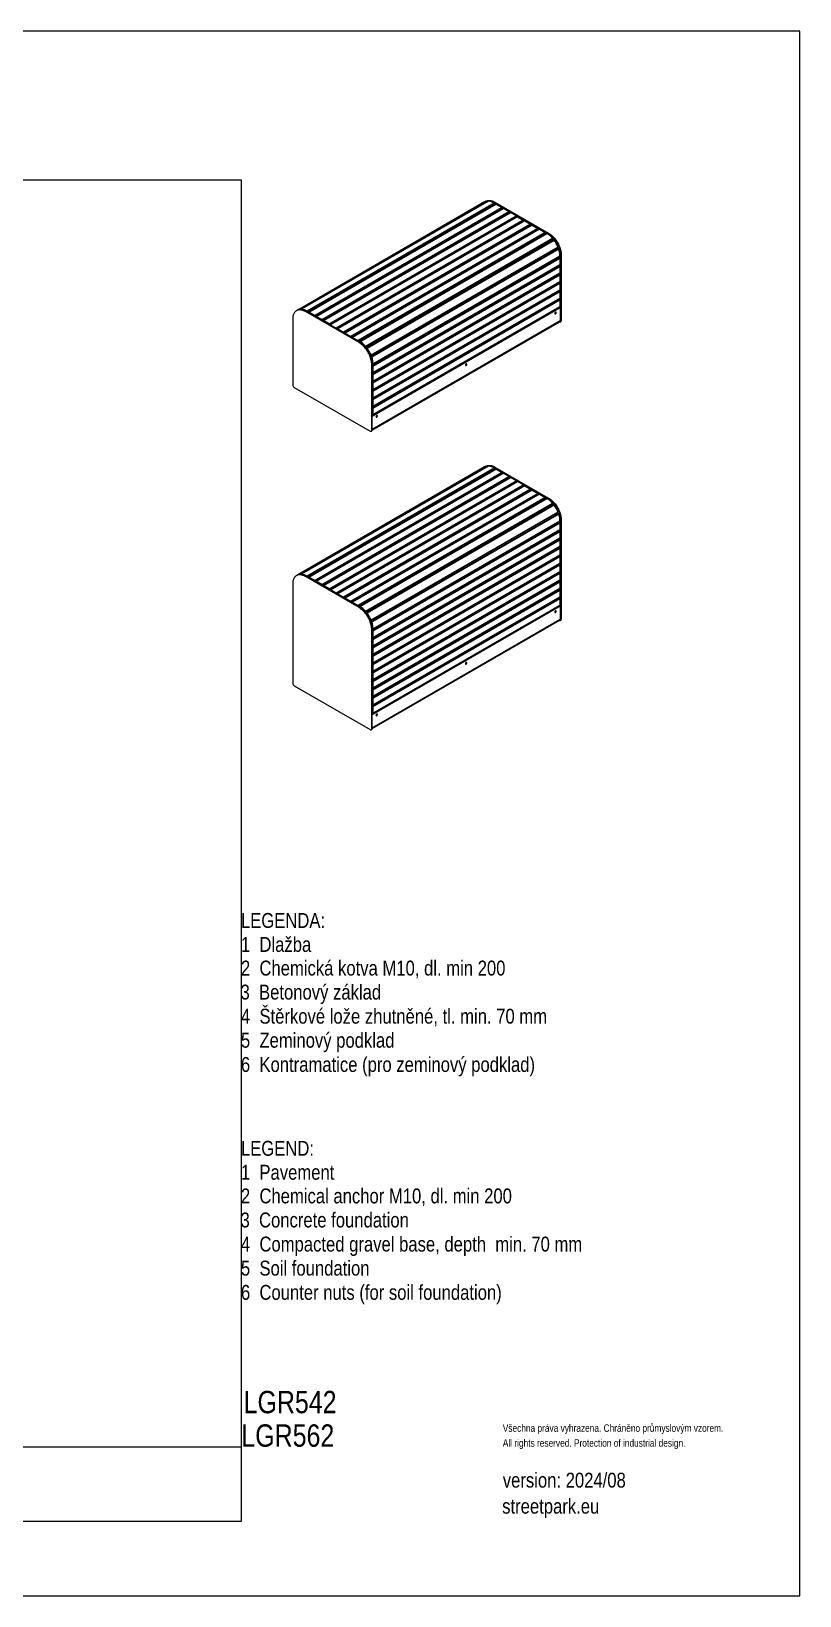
# Model space of a CAD drawing. Header units: millimetres. Extents: x 11004 to 16944, y 3085 to 7285.
# Drawn here: x 14880 to 16944, y 3085 to 7285 of the extents above; entities that cross this region are included whole.
import ezdxf

# ---------------------------------------------------------------- set-up
doc = ezdxf.new("R2010")
doc.units = ezdxf.units.MM
doc.header["$LTSCALE"] = 0.3
doc.layers.add('Nekreslit', color=6, linetype='Continuous', plot=False)
doc.styles.add('SEACAD_Arial', font='arial.ttf', dxfattribs={"width": 0.8})

msp = doc.modelspace()

# ---------------------------------------------------------------- linework, layer by layer
for p, q in [((16098, 6827), (15595.7, 6537)), ((16104, 6829), (15601.7, 6539)), ((16105.2, 6828), (15603.4, 6538.3)), ((16108, 6829.1), (15605.7, 6539.2)), ((16108.3, 6829.2), (15606, 6539.2)), ((16123.3, 6823.9), (15621, 6533.9)), ((16124.1, 6822.4), (15621.8, 6532.4)), ((16127.4, 6821.3), (15625.1, 6531.3)), ((15625.7, 6531.2), (16128, 6821.2)), ((15641, 6522.4), (16143.3, 6812.4)), ((15641.8, 6520.9), (16144.1, 6810.9)), ((16146.9, 6810), (15644.6, 6520)), ((15645.2, 6520), (16147.5, 6809.9)), ((16101.5, 6829), (16099.8, 6828)), ((16105.2, 6828), (16105.4, 6827.6)), ((16123.8, 6825.6), (16125.5, 6826.6)), ((16123.8, 6825.6), (16268, 6742.3)), ((16124.1, 6822.4), (16124.1, 6819.4)), ((16125.5, 6826.6), (16269.7, 6743.3)), ((16143.3, 6812.4), (16128, 6821.2)), ((16144.1, 6808.4), (16144.1, 6810.9)), ((16162.8, 6801.1), (16147.5, 6809.9)), ((15660.5, 6511.1), (16162.8, 6801.1)), ((15661.3, 6509.7), (16163.7, 6799.7)), ((16166.5, 6798.7), (15664.1, 6508.7)), ((15664.7, 6508.7), (16167.1, 6798.7)), ((15680, 6499.9), (16182.3, 6789.9)), ((15680.8, 6498.4), (16183.2, 6788.4)), ((16186, 6787.5), (15683.6, 6497.5)), ((16186.6, 6787.4), (15684.2, 6497.4)), ((16201.8, 6778.6), (15699.5, 6488.6)), ((16202.7, 6777.1), (15700.4, 6487.1)), ((16205.5, 6776.2), (15703.2, 6486.2)), ((16206.1, 6776.1), (15703.8, 6486.2)), ((16221.4, 6767.3), (15719, 6477.3)), ((16222.2, 6765.9), (15719.9, 6475.9)), ((16225, 6764.9), (15722.7, 6474.9)), ((16225.6, 6764.9), (15723.3, 6474.9)), ((16163.7, 6797.1), (16163.7, 6799.7)), ((16182.3, 6789.9), (16167.1, 6798.7)), ((16183.2, 6785.9), (16183.2, 6788.4)), ((16186.6, 6787.4), (16201.8, 6778.6)), ((16202.7, 6777.1), (16202.7, 6774.6)), ((16206.1, 6776.1), (16221.4, 6767.3)), ((16222.2, 6765.9), (16222.2, 6763.3)), ((16225.6, 6764.9), (16240.9, 6756.1)), ((16240.9, 6756.1), (15738.5, 6466.1)), ((16241.7, 6754.6), (15739.4, 6464.6)), ((16244.5, 6753.7), (15742.2, 6463.7)), ((16245.1, 6753.6), (15742.8, 6463.6)), ((16260.4, 6744.8), (15758.1, 6454.8)), ((16261.2, 6743.3), (15758.9, 6453.3)), ((16264.5, 6742.1), (15762.2, 6452.1)), ((15762.8, 6452), (16265.1, 6742)), ((15777.8, 6440), (16280.1, 6730)), ((15778.2, 6438.4), (16280.5, 6728.4)), ((16283.3, 6725.4), (15781, 6435.4)), ((15782.1, 6434.9), (16284.4, 6724.9)), ((16241.7, 6754.6), (16241.7, 6752.1)), ((16245.1, 6753.6), (16260.4, 6744.8)), ((16261.2, 6743.3), (16261.2, 6740.2)), ((16268, 6742.3), (16269.7, 6743.3)), ((16276, 6721.1), (16280.5, 6728.4)), ((15792.7, 6415.2), (16295, 6705.1)), ((15792.8, 6416.3), (16295.1, 6706.3)), ((16296.2, 6701.3), (15793.8, 6411.4)), ((16297.3, 6700.2), (15795, 6410.2)), ((15797.7, 6390.7), (16300, 6680.7)), ((16300.2, 6681.2), (15797.9, 6391.2)), ((16287.9, 6701.1), (16296.2, 6701.3)), ((16288.1, 6701.2), (16288.1, 6701.1)), ((16296.6, 6678.7), (16299.4, 6677.1)), ((16302, 6683.6), (16303.7, 6684.5)), ((16302, 6683.6), (16302, 6507.2)), ((16303.7, 6684.5), (16303.7, 6508.2)), ((16299.4, 6677.1), (15797.1, 6387.1)), ((16299.4, 6654.6), (15797.1, 6364.6)), ((15797.7, 6367.5), (16300, 6657.5)), ((16300.3, 6675.7), (15797.9, 6385.7)), ((16300.3, 6658), (15797.9, 6368)), ((16300.3, 6653.1), (15797.9, 6363.1)), ((16297.2, 6655.9), (16299.4, 6654.6)), ((16300.3, 6675.7), (16300.3, 6658)), ((16300.3, 6653.1), (16300.3, 6635.5)), ((16299.4, 6632.1), (15797.1, 6342.1)), ((16299.4, 6609.5), (15797.1, 6319.5)), ((15797.7, 6345), (16300, 6634.9)), ((15797.7, 6322.4), (16300, 6612.4)), ((16300.3, 6635.5), (15797.9, 6345.5)), ((16300.3, 6630.6), (15797.9, 6340.6)), ((16300.3, 6613), (15797.9, 6323)), ((16300.3, 6608.1), (15797.9, 6318.1)), ((16297.2, 6633.3), (16299.4, 6632.1)), ((16297.2, 6610.8), (16299.4, 6609.5)), ((16300.3, 6630.6), (16300.3, 6613)), ((16300.3, 6608.1), (16300.3, 6590.4)), ((16299.4, 6587), (15797.1, 6297)), ((16299.4, 6564.5), (15797.1, 6274.5)), ((15797.7, 6299.9), (16300, 6589.9)), ((15797.7, 6277.3), (16300, 6567.3)), ((16300.3, 6590.4), (15797.9, 6300.4)), ((16300.3, 6585.5), (15797.9, 6295.5)), ((16300.3, 6567.9), (15797.9, 6277.9)), ((16300.3, 6563), (15797.9, 6273)), ((16297.2, 6588.3), (16299.4, 6587)), ((16297.2, 6565.7), (16299.4, 6564.5)), ((16300.3, 6585.5), (16300.3, 6567.9)), ((16300.3, 6563), (16300.3, 6545.3)), ((15582.4, 6513.1), (15582.4, 6336.7)), ((15594, 6536), (15592.4, 6535.1)), ((15618, 6533.7), (15616.3, 6532.7)), ((15760.6, 6449.4), (15616.3, 6532.7)), ((15762.3, 6450.4), (15618, 6533.7)), ((15621.8, 6532.4), (15621.8, 6531.5)), ((15624.8, 6530.7), (15624.8, 6529.7)), ((15641, 6522.4), (15625.7, 6531.2)), ((15641.8, 6520), (15641.8, 6520.9)), ((15644.4, 6519.5), (15644.4, 6518.5)), ((15660.5, 6511.1), (15645.2, 6520)), ((16299.4, 6543.9), (15796.2, 6253.4)), ((16301.1, 6542.9), (15796.2, 6251.4)), ((15797.7, 6254.8), (16300, 6544.8)), ((16300.3, 6545.3), (15797.9, 6255.4)), ((16263, 6523.4), (16263, 6522.9)), ((16265.7, 6524.7), (16266, 6524.6)), ((16265.8, 6525.1), (16266.3, 6524.8)), ((16267.2, 6525.8), (16267.2, 6525.3)), ((16268.6, 6526.6), (16268.6, 6526.1)), ((16269.1, 6526.4), (16269.1, 6526.9)), ((16277.7, 6531.9), (16278.2, 6531.6)), ((16278.2, 6531.6), (16279.1, 6532.1)), ((16278.6, 6532.5), (16278.7, 6532.3)), ((16279.1, 6532.1), (16278.6, 6532.4)), ((16280, 6533), (16279.8, 6533.1)), ((16280, 6533), (16279.8, 6533.1)), ((16280, 6533), (16280, 6533.3)), ((16284.4, 6535.8), (16284.4, 6535.2)), ((16285.2, 6535.7), (16285.2, 6536.2)), ((16288.4, 6529.7), (16287.5, 6530.2)), ((16293.8, 6541.2), (16294.3, 6540.9)), ((16294.3, 6540.9), (16295.2, 6541.4)), ((16295.2, 6541.4), (16294.7, 6541.7)), ((16301.1, 6542.9), (16299.4, 6543.9)), ((16301.1, 6542.9), (16301.1, 6507.6)), ((15661.3, 6508.7), (15661.3, 6509.7)), ((15663.9, 6508.2), (15663.9, 6507.2)), ((15680, 6499.9), (15664.7, 6508.7)), ((15680.8, 6497.4), (15680.8, 6498.4)), ((15683.4, 6495.9), (15683.4, 6496.9)), ((15684.2, 6497.4), (15699.5, 6488.6)), ((15700.4, 6487.1), (15700.4, 6486.2)), ((15702.9, 6484.7), (15702.9, 6485.7)), ((15703.8, 6486.2), (15719, 6477.3)), ((15719.9, 6475.9), (15719.9, 6474.9)), ((15722.4, 6473.4), (15722.4, 6474.4)), ((15723.3, 6474.9), (15738.5, 6466.1)), ((16301.1, 6507.6), (15796.2, 6216.2)), ((15796.2, 6214.5), (16300.1, 6505.4)), ((16300.7, 6504.4), (16302.4, 6505.4)), ((16302, 6507.2), (16303.7, 6508.2)), ((15739.4, 6464.6), (15739.4, 6463.6)), ((15741.9, 6462.1), (15741.9, 6463.1)), ((15742.8, 6463.6), (15758.1, 6454.8)), ((15758.9, 6453.3), (15758.9, 6452.4)), ((15762.3, 6450.4), (15760.6, 6449.4)), ((15762, 6451.5), (15762, 6450.6)), ((15777.6, 6437.4), (15778.2, 6438.4)), ((15780, 6434.4), (15780.4, 6434.6)), ((15780.9, 6435.3), (15780.2, 6434.2)), ((15791.2, 6415.1), (15792.5, 6415.1)), ((15791.3, 6415.1), (15791.2, 6415)), ((15792.6, 6411.3), (15793.8, 6411.4)), ((15796.2, 6391.6), (15794.5, 6390.6)), ((15794.5, 6214.3), (15794.5, 6390.6)), ((15796.2, 6215.2), (15796.2, 6391.6)), ((15797.1, 6390.7), (15796.2, 6391.2)), ((15796.2, 6387.6), (15797.1, 6387.1)), ((15797.9, 6385.7), (15797.9, 6368)), ((16022.9, 6384.8), (16022.9, 6384.2)), ((16028.1, 6387.6), (16028.4, 6387.4)), ((16028.2, 6387.9), (16028.4, 6387.8)), ((16028.4, 6388), (16028.4, 6387.4)), ((16028.9, 6387.7), (16028.9, 6388.3)), ((16037.6, 6393.3), (16038.1, 6393)), ((16038.1, 6393), (16038.9, 6393.5)), ((16038.9, 6393.5), (16038.4, 6393.8)), ((16039.1, 6393.6), (16038.9, 6393.5)), ((16039.4, 6393.9), (16039, 6394.1)), ((16039.4, 6393.9), (16039, 6394.1)), ((16039.4, 6393.9), (16039.6, 6394.5)), ((16044.2, 6397.1), (16044.2, 6396.6)), ((16045.1, 6397), (16045.1, 6397.6)), ((16048.3, 6391), (16047.4, 6391.5)), ((16053.7, 6402.6), (16054.2, 6402.3)), ((16054.2, 6402.3), (16055, 6402.8)), ((16055, 6402.8), (16054.5, 6403.1)), ((15797.1, 6367.5), (15796.2, 6368)), ((15796.2, 6365.1), (15797.1, 6364.6)), ((15797.1, 6345), (15796.2, 6345.5)), ((15796.2, 6342.6), (15797.1, 6342.1)), ((15797.9, 6363.1), (15797.9, 6345.5)), ((15586.7, 6329.4), (15790.3, 6211.8)), ((15797.1, 6322.5), (15796.2, 6323)), ((15796.2, 6320), (15797.1, 6319.5)), ((15797.1, 6299.9), (15796.2, 6300.4)), ((15797.9, 6340.6), (15797.9, 6323)), ((15797.9, 6318.1), (15797.9, 6300.4)), ((15796.2, 6297.5), (15797.1, 6297)), ((15797.1, 6277.4), (15796.2, 6277.9)), ((15796.2, 6275), (15797.1, 6274.5)), ((15797.9, 6295.5), (15797.9, 6277.9)), ((15797.9, 6273), (15797.9, 6255.4)), ((15804.1, 6258.5), (15804.1, 6257.9)), ((15804.9, 6258.4), (15804.9, 6259)), ((15813.6, 6264), (15814.1, 6263.7)), ((15814.1, 6263.7), (15814.9, 6264.2)), ((15814.9, 6264.2), (15814.4, 6264.5)), ((15797.1, 6254.9), (15796.2, 6255.4)), ((15796.2, 6255.4), (15797.9, 6254.4)), ((15797.9, 6254.4), (15798.8, 6254.9)), ((15798.8, 6254.9), (15798.3, 6255.2)), ((15798.4, 6255.2), (15798.5, 6255.1)), ((15799.7, 6255.8), (15799.5, 6255.9)), ((15799.7, 6255.8), (15799.5, 6255.9)), ((15799.7, 6255.8), (15799.8, 6256)), ((15808.1, 6252.4), (15807.3, 6252.9)), ((15793.3, 6211.5), (15795, 6212.5)), ((15796.2, 6215.2), (15794.5, 6214.3)), ((16098, 6115.8), (15595.7, 5825.8)), ((16104, 6117.8), (15601.7, 5827.8)), ((16105.2, 6116.8), (15603.4, 5827.1)), ((16108, 6117.9), (15605.7, 5827.9)), ((16108.3, 6118), (15606, 5828)), ((16123.3, 6112.7), (15621, 5822.7)), ((16124.1, 6111.2), (15621.8, 5821.2)), ((16127.4, 6110.1), (15625.1, 5820.1)), ((15625.7, 5820), (16128, 6110)), ((15640.9, 5811.2), (16143.3, 6101.2)), ((15641.8, 5809.7), (16144.1, 6099.7)), ((16146.9, 6098.8), (15644.6, 5808.8)), ((15645.2, 5808.7), (16147.5, 6098.7)), ((16101.5, 6117.8), (16099.8, 6116.8)), ((16105.2, 6116.8), (16105.4, 6116.4)), ((16123.8, 6114.4), (16125.5, 6115.4)), ((16123.8, 6114.4), (16268, 6031.1)), ((16124.1, 6111.2), (16124.1, 6108.2)), ((16125.5, 6115.4), (16269.7, 6032.1)), ((16143.3, 6101.2), (16128, 6110)), ((16144.1, 6097.2), (16144.1, 6099.7)), ((16162.8, 6089.9), (16147.5, 6098.7)), ((15660.5, 5799.9), (16162.8, 6089.9)), ((15661.3, 5798.5), (16163.6, 6088.4)), ((16166.4, 6087.5), (15664.1, 5797.5)), ((15664.7, 5797.5), (16167, 6087.5)), ((15680, 5788.7), (16182.3, 6078.6)), ((15680.8, 5787.2), (16183.2, 6077.2)), ((16186, 6076.3), (15683.6, 5786.3)), ((15684.2, 5786.2), (16186.6, 6076.2)), ((15699.5, 5777.4), (16201.8, 6067.4)), ((15700.3, 5775.9), (16202.7, 6065.9)), ((16205.5, 6065), (15703.1, 5775)), ((16206.1, 6064.9), (15703.7, 5774.9)), ((16221.3, 6056.1), (15719, 5766.1)), ((16222.2, 6054.6), (15719.9, 5764.7)), ((16225, 6053.7), (15722.7, 5763.7)), ((16225.6, 6053.7), (15723.3, 5763.7)), ((16163.6, 6085.9), (16163.6, 6088.4)), ((16182.3, 6078.6), (16167, 6087.5)), ((16183.2, 6074.6), (16183.2, 6077.2)), ((16201.8, 6067.4), (16186.6, 6076.2)), ((16202.7, 6063.4), (16202.7, 6065.9)), ((16206.1, 6064.9), (16221.3, 6056.1)), ((16222.2, 6054.6), (16222.2, 6052.1)), ((16225.6, 6053.7), (16240.9, 6044.8)), ((16240.9, 6044.8), (15738.5, 5754.9)), ((16241.7, 6043.4), (15739.4, 5753.4)), ((16244.5, 6042.5), (15742.2, 5752.5)), ((16245.1, 6042.4), (15742.8, 5752.4)), ((16260.4, 6033.6), (15758, 5743.6)), ((16261.2, 6032.1), (15758.9, 5742.1)), ((16264.5, 6030.9), (15762.2, 5740.9)), ((15762.8, 5740.8), (16265.1, 6030.8)), ((15777.8, 5728.8), (16280.1, 6018.8)), ((15778.2, 5727.2), (16280.5, 6017.2)), ((16283.3, 6014.2), (15781, 5724.2)), ((15782, 5723.7), (16284.4, 6013.7)), ((16241.7, 6043.4), (16241.7, 6040.8)), ((16245.1, 6042.4), (16260.4, 6033.6)), ((16261.2, 6032.1), (16261.2, 6029)), ((16268, 6031.1), (16269.7, 6032.1)), ((16276, 6009.9), (16280.5, 6017.2)), ((15792.7, 5704), (16295, 5993.9)), ((15792.8, 5705.1), (16295.1, 5995.1)), ((16296.1, 5990.1), (15793.8, 5700.1)), ((16297.3, 5989), (15795, 5699)), ((16299.4, 5965.9), (15797.1, 5675.9)), ((15797.6, 5679.5), (16300, 5969.5)), ((16300.2, 5970), (15797.9, 5680)), ((16300.2, 5964.5), (15797.9, 5674.5)), ((16287.9, 5989.8), (16296.1, 5990.1)), ((16296.6, 5967.5), (16299.4, 5965.9)), ((16300.2, 5964.5), (16300.2, 5946.8)), ((16302, 5972.3), (16303.7, 5973.3)), ((16302, 5972.3), (16302, 5705.8)), ((16303.7, 5973.3), (16303.7, 5706.8)), ((16299.4, 5943.4), (15797.1, 5653.4)), ((15797.7, 5656.3), (16300, 5946.3)), ((15797.7, 5633.7), (16300, 5923.7)), ((16300.2, 5946.8), (15797.9, 5656.8)), ((16300.2, 5941.9), (15797.9, 5651.9)), ((16300.2, 5924.3), (15797.9, 5634.3)), ((16297.2, 5944.7), (16299.4, 5943.4)), ((16297.2, 5922.1), (16299.4, 5920.9)), ((16300.2, 5941.9), (16300.2, 5924.3)), ((16299.4, 5920.9), (15797.1, 5630.9)), ((16299.4, 5898.3), (15797.1, 5608.3)), ((15797.7, 5611.2), (16300, 5901.2)), ((16300.2, 5919.4), (15797.9, 5629.4)), ((16300.2, 5901.7), (15797.9, 5611.8)), ((16300.2, 5896.8), (15797.9, 5606.9)), ((16297.2, 5899.6), (16299.4, 5898.3)), ((16300.2, 5919.4), (16300.2, 5901.7)), ((16300.2, 5896.8), (16300.2, 5879.2)), ((16299.4, 5875.8), (15797.1, 5585.8)), ((16299.4, 5853.2), (15797.1, 5563.3)), ((15797.7, 5588.7), (16300, 5878.7)), ((15797.7, 5566.1), (16300, 5856.1)), ((16300.2, 5879.2), (15797.9, 5589.2)), ((16300.2, 5874.3), (15797.9, 5584.3)), ((16300.2, 5856.7), (15797.9, 5566.7)), ((16300.2, 5851.8), (15797.9, 5561.8)), ((16297.2, 5877), (16299.4, 5875.8)), ((16297.2, 5854.5), (16299.4, 5853.2)), ((16300.2, 5874.3), (16300.2, 5856.7)), ((16300.2, 5851.8), (16300.2, 5834.1)), ((15582.4, 5801.9), (15582.4, 5535.4)), ((15594, 5824.8), (15592.4, 5823.8)), ((15618, 5822.5), (15616.3, 5821.5)), ((15760.6, 5738.2), (15616.3, 5821.5)), ((15762.3, 5739.2), (15618, 5822.5)), ((15621.8, 5821.2), (15621.8, 5820.3)), ((15624.8, 5819.5), (15624.8, 5818.5)), ((15640.9, 5811.2), (15625.7, 5820)), ((15641.8, 5808.7), (15641.8, 5809.7)), ((15644.3, 5808.3), (15644.3, 5807.3)), ((15660.5, 5799.9), (15645.2, 5808.7)), ((15661.3, 5797.5), (15661.3, 5798.5)), ((15663.9, 5797), (15663.9, 5796)), ((15680, 5788.7), (15664.7, 5797.5)), ((16299.4, 5830.7), (15797.1, 5540.7)), ((16299.4, 5808.2), (15797.1, 5518.2)), ((15797.7, 5543.6), (16300, 5833.6)), ((15797.7, 5521.1), (16300, 5811)), ((16300.2, 5834.1), (15797.9, 5544.1)), ((16300.2, 5829.2), (15797.9, 5539.2)), ((16300.2, 5811.6), (15797.9, 5521.6)), ((16300.2, 5806.7), (15797.9, 5516.7)), ((16297.2, 5832), (16299.4, 5830.7)), ((16297.2, 5809.4), (16299.4, 5808.2)), ((16300.2, 5829.2), (16300.2, 5811.6)), ((16300.2, 5806.7), (16300.2, 5789.1)), ((15680.8, 5786.2), (15680.8, 5787.2)), ((15683.4, 5785.7), (15683.4, 5784.7)), ((15699.5, 5777.4), (15684.2, 5786.2)), ((15700.3, 5774.9), (15700.3, 5775.9)), ((15702.9, 5773.5), (15702.9, 5774.5)), ((15703.7, 5774.9), (15719, 5766.1)), ((15719.9, 5764.7), (15719.9, 5763.7)), ((15722.4, 5762.2), (15722.4, 5763.2)), ((15723.3, 5763.7), (15738.5, 5754.9)), ((16299.4, 5785.6), (15797.1, 5495.6)), ((16299.4, 5763.1), (15797.1, 5473.1)), ((15797.7, 5498.5), (16300, 5788.5)), ((15797.7, 5476), (16300, 5766)), ((16300.2, 5789.1), (15797.9, 5499.1)), ((16300.2, 5784.2), (15797.9, 5494.2)), ((16300.2, 5766.5), (15797.9, 5476.5)), ((16300.2, 5761.6), (15797.9, 5471.6)), ((16297.2, 5786.9), (16299.4, 5785.6)), ((16297.2, 5764.4), (16299.4, 5763.1)), ((16300.2, 5784.2), (16300.2, 5766.5)), ((16300.2, 5761.6), (16300.2, 5744)), ((15739.4, 5753.4), (15739.4, 5752.4)), ((15741.9, 5750.9), (15741.9, 5751.9)), ((15742.8, 5752.4), (15758, 5743.6)), ((15758.9, 5742.1), (15758.9, 5741.1)), ((15762.3, 5739.2), (15760.6, 5738.2)), ((15761.9, 5740.3), (15761.9, 5739.4)), ((15777.5, 5726.2), (15778.2, 5727.2)), ((15780, 5723.2), (15780.4, 5723.4)), ((15780.8, 5724), (15780.2, 5723)), ((16299.4, 5742.5), (15796.2, 5452)), ((16301.1, 5741.5), (15796.2, 5450.1)), ((15797.7, 5453.5), (16300, 5743.4)), ((16300.2, 5744), (15797.9, 5454)), ((16263, 5722.1), (16263, 5721.5)), ((16265.7, 5723.4), (16266, 5723.2)), ((16265.8, 5723.7), (16266.3, 5723.4)), ((16267.2, 5724.5), (16267.2, 5723.9)), ((16268.5, 5725.3), (16268.5, 5724.7)), ((16269.1, 5725), (16269.1, 5725.6)), ((16277.7, 5730.6), (16278.2, 5730.3)), ((16278.2, 5730.3), (16279, 5730.8)), ((16279, 5730.8), (16278.5, 5731.1)), ((16279.9, 5731.4), (16279.5, 5731)), ((16279.8, 5731.6), (16279.6, 5731.7)), ((16279.8, 5731.6), (16279.6, 5731.7)), ((16279.8, 5731.6), (16279.9, 5731.9)), ((16284.3, 5734.4), (16284.3, 5733.8)), ((16285.2, 5734.3), (16285.2, 5734.9)), ((16288.4, 5728.3), (16287.5, 5728.8)), ((16293.8, 5739.9), (16294.3, 5739.6)), ((16294.3, 5739.6), (16295.2, 5740.1)), ((16295.2, 5740.1), (16294.7, 5740.4)), ((16301.1, 5741.5), (16299.4, 5742.5)), ((16301.1, 5741.5), (16301.1, 5706.3)), ((15791.2, 5703.8), (15792.5, 5703.9)), ((15791.3, 5703.8), (15791.2, 5703.8)), ((15792.6, 5700.1), (15793.8, 5700.1)), ((15796.2, 5680.4), (15794.5, 5679.4)), ((15794.5, 5412.9), (15794.5, 5679.4)), ((16301.1, 5706.3), (15796.2, 5414.8)), ((15796.2, 5413.2), (16300.1, 5704.1)), ((15796.2, 5413.9), (15796.2, 5680.4)), ((15797, 5679.5), (15796.2, 5680)), ((15796.2, 5676.4), (15797.1, 5675.9)), ((15797.9, 5674.5), (15797.9, 5656.8)), ((16300.7, 5703.1), (16302.4, 5704.1)), ((16302, 5705.8), (16303.7, 5706.8)), ((15797.1, 5656.3), (15796.2, 5656.8)), ((15796.2, 5653.9), (15797.1, 5653.4)), ((15797.1, 5633.8), (15796.2, 5634.3)), ((15796.2, 5631.3), (15797.1, 5630.9)), ((15797.9, 5651.9), (15797.9, 5634.3)), ((15797.9, 5629.4), (15797.9, 5611.8)), ((15797.1, 5611.3), (15796.2, 5611.7)), ((15796.2, 5608.8), (15797.1, 5608.3)), ((15797.1, 5588.7), (15796.2, 5589.2)), ((15796.2, 5586.3), (15797.1, 5585.8)), ((15797.9, 5606.9), (15797.9, 5589.2)), ((16028.4, 5586.7), (16028.4, 5586.1)), ((16028.9, 5586.4), (16028.9, 5587)), ((16037.6, 5591.9), (16038.1, 5591.6)), ((16038.1, 5591.6), (16038.9, 5592.1)), ((16038.9, 5592.1), (16038.4, 5592.4)), ((16038.7, 5592.6), (16039.2, 5592.5)), ((16039.2, 5592.5), (16038.9, 5592.7)), ((16039.2, 5592.5), (16038.9, 5592.7)), ((16039.2, 5592.5), (16039.6, 5593.1)), ((16044.2, 5595.8), (16044.2, 5595.2)), ((16045.1, 5595.7), (16045.1, 5596.3)), ((16048.2, 5589.7), (16047.4, 5590.2)), ((16053.7, 5601.2), (16054.2, 5601)), ((16054.2, 5601), (16055, 5601.4)), ((16055, 5601.4), (16054.5, 5601.7)), ((15797.1, 5566.2), (15796.2, 5566.7)), ((15796.2, 5563.7), (15797.1, 5563.3)), ((15797.1, 5543.7), (15796.2, 5544.1)), ((15797.9, 5584.3), (15797.9, 5566.7)), ((15797.9, 5561.8), (15797.9, 5544.1)), ((16016.2, 5579.3), (16016.5, 5579.2)), ((16016.3, 5579.7), (16016.8, 5579.4)), ((16017.7, 5579.9), (16017.7, 5580.5)), ((15586.7, 5528), (15790.3, 5410.4)), ((15796.2, 5541.2), (15797.1, 5540.7)), ((15797.1, 5521.1), (15796.2, 5521.6)), ((15796.2, 5518.7), (15797.1, 5518.2)), ((15797.9, 5539.2), (15797.9, 5521.6)), ((15797.9, 5516.7), (15797.9, 5499.1)), ((15797.1, 5498.6), (15796.2, 5499.1)), ((15796.2, 5496.1), (15797.1, 5495.6)), ((15797.1, 5476), (15796.2, 5476.5)), ((15796.2, 5473.6), (15797.1, 5473.1)), ((15797.9, 5494.2), (15797.9, 5476.5)), ((15797.9, 5471.6), (15797.9, 5454)), ((15813.5, 5462.6), (15814, 5462.3)), ((15814, 5462.3), (15814.9, 5462.8)), ((15814.9, 5462.8), (15814.4, 5463.1)), ((15797.1, 5453.5), (15796.2, 5454)), ((15796.2, 5454), (15797.9, 5453)), ((15797.9, 5453), (15798.8, 5453.5)), ((15798.8, 5453.5), (15798.3, 5453.8)), ((15798.4, 5453.9), (15798.6, 5453.7)), ((15798.6, 5453.7), (15798.6, 5453.7)), ((15799.8, 5454.6), (15799.7, 5454.6)), ((15799.8, 5454.6), (15799.7, 5454.6)), ((15799.8, 5454.6), (15799.8, 5454.7)), ((15804.1, 5457.1), (15804.1, 5456.6)), ((15804.9, 5457.1), (15804.9, 5457.6)), ((15808.1, 5451.1), (15807.2, 5451.6)), ((15793.3, 5410.1), (15795, 5411.1)), ((15796.2, 5413.9), (15794.5, 5412.9))]:
    msp.add_line(p, q)
at = {"flags": 128}
for points in [[(16098.9, 6827.4), (16099, 6827.5), (16100.6, 6828.4), (16102.3, 6829.2), (16104.2, 6829.7), (16106.1, 6830.1), (16108.2, 6830.2), (16110.2, 6830.2), (16112.4, 6829.9), (16114.6, 6829.5), (16116.9, 6828.8), (16119.1, 6827.9), (16121.5, 6826.9), (16123.8, 6825.6)], [(16101.5, 6829), (16102.3, 6829.4), (16104, 6830.2), (16105.9, 6830.7), (16107.8, 6831.1), (16109.9, 6831.2), (16111.9, 6831.2), (16114.1, 6830.9), (16116.3, 6830.4), (16118.6, 6829.8), (16120.8, 6828.9), (16123.2, 6827.8), (16125.5, 6826.6)], [(16108, 6829.1), (16108.1, 6829.2), (16108.3, 6829.2)], [(16268, 6742.3), (16270.3, 6740.9), (16272.6, 6739.3), (16274.9, 6737.5), (16277.2, 6735.6), (16279.4, 6733.5), (16281.5, 6731.3), (16283.6, 6728.9), (16285.7, 6726.5), (16287.6, 6723.9), (16289.4, 6721.2), (16291.2, 6718.4), (16292.8, 6715.6), (16294.3, 6712.7), (16295.7, 6709.7), (16297, 6706.8), (16298.2, 6703.8), (16299.2, 6700.8), (16300, 6697.8), (16300.7, 6694.9), (16301.3, 6691.9), (16301.6, 6689.1), (16301.9, 6686.3), (16302, 6683.6)], [(16269.7, 6743.3), (16272, 6741.9), (16274.3, 6740.3), (16276.6, 6738.5), (16278.9, 6736.6), (16281.1, 6734.5), (16283.2, 6732.3), (16285.3, 6729.9), (16287.4, 6727.4), (16289.3, 6724.9), (16291.1, 6722.2), (16292.9, 6719.4), (16294.5, 6716.6), (16296, 6713.7), (16297.4, 6710.7), (16298.7, 6707.8), (16299.9, 6704.8), (16300.8, 6701.8), (16301.7, 6698.8), (16302.4, 6695.8), (16302.9, 6692.9), (16303.3, 6690.1), (16303.6, 6687.3), (16303.7, 6684.5)], [(16276.3, 6721.6), (16276.3, 6721.6), (16276.5, 6721.4)], [(16284.4, 6724.9), (16284.2, 6725.1), (16284.1, 6725.2), (16283.9, 6725.4), (16283.7, 6725.4), (16283.5, 6725.4), (16283.4, 6725.4), (16283.3, 6725.4)], [(16295, 6705.1), (16295.1, 6705.2), (16295.2, 6705.3), (16295.2, 6705.5), (16295.3, 6705.6), (16295.3, 6705.9), (16295.2, 6706.1), (16295.1, 6706.3)], [(15616.3, 6532.7), (15614, 6533.9), (15611.7, 6535), (15609.4, 6535.9), (15607.2, 6536.5), (15605, 6537), (15602.8, 6537.3), (15600.7, 6537.3), (15598.7, 6537.2), (15596.8, 6536.8), (15594.9, 6536.3), (15593.2, 6535.5), (15591.5, 6534.6), (15590, 6533.4), (15588.6, 6532.1), (15587.3, 6530.6), (15586.2, 6528.9), (15585.2, 6527.1), (15584.4, 6525.1), (15583.7, 6522.9), (15583.1, 6520.7), (15582.7, 6518.2), (15582.5, 6515.7), (15582.4, 6513.1)], [(15618, 6533.7), (15615.7, 6534.9), (15613.4, 6536), (15611.1, 6536.8), (15608.9, 6537.5), (15606.7, 6538), (15604.5, 6538.2), (15602.4, 6538.3), (15600.4, 6538.1), (15598.5, 6537.8), (15596.6, 6537.2), (15594.9, 6536.5), (15594, 6536)], [(15605.5, 6538.1), (15605.5, 6538.3), (15605.5, 6538.5), (15605.5, 6538.7), (15605.5, 6538.9), (15605.6, 6539), (15605.7, 6539.1), (15605.8, 6539.2), (15606, 6539.2)], [(16279.2, 6532.2), (16279, 6532.2), (16279, 6532.1)], [(16280, 6532.7), (16280.3, 6533), (16280.6, 6533.6)], [(16280, 6533), (16280, 6533), (16280, 6533), (16280, 6533), (16280, 6533), (16280, 6533), (16280, 6533), (16280, 6533), (16280, 6533)], [(16290.3, 6529.8), (16290.2, 6530.4), (16290, 6530.8), (16289.6, 6531.1), (16289.2, 6531.2), (16288.7, 6531), (16288.1, 6530.7), (16287.6, 6530.2), (16287.1, 6529.6), (16286.8, 6529), (16286.6, 6528.3), (16286.5, 6527.6), (16286.6, 6527), (16286.8, 6526.6), (16287.1, 6526.3), (16287.6, 6526.2), (16288.1, 6526.3), (16288.7, 6526.7), (16289.2, 6527.1), (16289.6, 6527.7), (16290, 6528.4), (16290.2, 6529.1), (16290.3, 6529.8)], [(16302, 6507.2), (16301.9, 6506.3), (16301.6, 6505.5), (16301.2, 6504.9), (16300.7, 6504.4), (16300.1, 6504.2), (16299.3, 6504.2), (16298.5, 6504.4), (16298.4, 6504.4)], [(15794.5, 6390.6), (15794.5, 6393.3), (15794.2, 6396.1), (15793.8, 6399), (15793.3, 6401.9), (15792.6, 6404.9), (15791.7, 6407.9), (15790.7, 6410.9), (15789.6, 6413.8), (15788.3, 6416.8), (15786.9, 6419.8), (15785.4, 6422.7), (15783.8, 6425.5), (15782, 6428.3), (15780.2, 6430.9), (15778.2, 6433.5), (15776.2, 6436), (15774.1, 6438.4), (15772, 6440.6), (15769.8, 6442.7), (15767.5, 6444.6), (15765.2, 6446.4), (15762.9, 6448), (15760.6, 6449.4)], [(15796.2, 6391.6), (15796.2, 6394.3), (15795.9, 6397.1), (15795.5, 6400), (15795, 6402.9), (15794.3, 6405.9), (15793.4, 6408.8), (15792.4, 6411.8), (15791.3, 6414.8), (15790, 6417.8), (15788.6, 6420.7), (15787.1, 6423.6), (15785.5, 6426.5), (15783.7, 6429.2), (15781.9, 6431.9), (15779.9, 6434.5), (15777.9, 6437), (15775.8, 6439.3), (15773.7, 6441.6), (15771.5, 6443.7), (15769.2, 6445.6), (15766.9, 6447.4), (15764.6, 6449), (15762.3, 6450.4)], [(15782.1, 6434.9), (15781.9, 6435.1), (15781.7, 6435.3), (15781.6, 6435.4), (15781.4, 6435.4), (15781.2, 6435.5), (15781.1, 6435.4), (15780.9, 6435.4), (15780.9, 6435.3)], [(15792.5, 6415.1), (15792.6, 6415.1), (15792.8, 6415.2), (15792.8, 6415.3), (15792.9, 6415.5), (15792.9, 6415.7), (15792.9, 6415.9), (15792.9, 6416.1), (15792.8, 6416.3)], [(16038.7, 6393.9), (16038.9, 6394), (16039.4, 6393.9)], [(16039.4, 6393.9), (16039.4, 6393.9), (16039.4, 6393.9), (16039.4, 6393.9), (16039.4, 6393.9), (16039.4, 6393.9), (16039.4, 6393.9), (16039.4, 6393.9), (16039.4, 6393.9)], [(16039.9, 6394.1), (16040.3, 6394.7), (16040.5, 6395)], [(16040.1, 6394.6), (16040.3, 6394.8), (16040.3, 6394.9)], [(16050.2, 6391.2), (16050.1, 6391.7), (16049.9, 6392.2), (16049.5, 6392.5), (16049, 6392.5), (16048.5, 6392.4), (16048, 6392.1), (16047.5, 6391.6), (16047, 6391), (16046.6, 6390.3), (16046.4, 6389.6), (16046.3, 6389), (16046.4, 6388.4), (16046.6, 6387.9), (16047, 6387.7), (16047.5, 6387.6), (16048, 6387.7), (16048.5, 6388), (16049, 6388.5), (16049.5, 6389.1), (16049.9, 6389.8), (16050.1, 6390.5), (16050.2, 6391.2)], [(15799, 6255), (15798.8, 6254.9), (15798.7, 6254.9)], [(15799.7, 6255.4), (15800, 6255.8), (15800.3, 6256.3)], [(15799.7, 6255.8), (15799.7, 6255.8), (15799.7, 6255.8), (15799.7, 6255.8), (15799.7, 6255.8), (15799.7, 6255.8), (15799.7, 6255.8), (15799.7, 6255.8), (15799.7, 6255.8)], [(15810, 6252.5), (15809.9, 6253.1), (15809.7, 6253.6), (15809.4, 6253.8), (15808.9, 6253.9), (15808.4, 6253.8), (15807.8, 6253.5), (15807.3, 6253), (15806.9, 6252.4), (15806.5, 6251.7), (15806.3, 6251), (15806.2, 6250.3), (15806.3, 6249.8), (15806.5, 6249.3), (15806.9, 6249), (15807.3, 6249), (15807.8, 6249.1), (15808.4, 6249.4), (15808.9, 6249.9), (15809.4, 6250.5), (15809.7, 6251.2), (15809.9, 6251.9), (15810, 6252.5)], [(15790.3, 6211.8), (15791.1, 6211.4), (15791.9, 6211.2), (15792.7, 6211.3), (15793.3, 6211.5), (15793.8, 6211.9), (15794.2, 6212.6), (15794.5, 6213.3), (15794.5, 6214.3)], [(16098.9, 6116.3), (16099, 6116.3), (16100.6, 6117.2), (16102.3, 6118), (16104.2, 6118.5), (16106.1, 6118.9), (16108.2, 6119), (16110.2, 6119), (16112.4, 6118.7), (16114.6, 6118.2), (16116.9, 6117.6), (16119.1, 6116.7), (16121.5, 6115.6), (16123.8, 6114.4)], [(16101.5, 6117.8), (16102.3, 6118.2), (16104, 6119), (16105.9, 6119.5), (16107.8, 6119.9), (16109.9, 6120), (16111.9, 6119.9), (16114.1, 6119.7), (16116.3, 6119.2), (16118.6, 6118.5), (16120.8, 6117.7), (16123.2, 6116.6), (16125.5, 6115.4)], [(16108, 6117.9), (16108.1, 6118), (16108.3, 6118)], [(16268, 6031.1), (16270.3, 6029.7), (16272.6, 6028.1), (16274.9, 6026.3), (16277.2, 6024.4), (16279.4, 6022.3), (16281.5, 6020.1), (16283.6, 6017.7), (16285.7, 6015.2), (16287.6, 6012.7), (16289.4, 6010), (16291.2, 6007.2), (16292.8, 6004.4), (16294.3, 6001.5), (16295.7, 5998.5), (16297, 5995.6), (16298.2, 5992.6), (16299.2, 5989.6), (16300, 5986.6), (16300.7, 5983.6), (16301.3, 5980.7), (16301.6, 5977.9), (16301.9, 5975.1), (16302, 5972.3)], [(16269.7, 6032.1), (16272, 6030.7), (16274.3, 6029.1), (16276.6, 6027.3), (16278.9, 6025.4), (16281.1, 6023.3), (16283.2, 6021.1), (16285.3, 6018.7), (16287.4, 6016.2), (16289.3, 6013.6), (16291.1, 6010.9), (16292.9, 6008.2), (16294.5, 6005.3), (16296, 6002.4), (16297.4, 5999.5), (16298.7, 5996.5), (16299.9, 5993.5), (16300.8, 5990.6), (16301.7, 5987.6), (16302.4, 5984.6), (16302.9, 5981.7), (16303.3, 5978.8), (16303.6, 5976), (16303.7, 5973.3)], [(16276.3, 6010.4), (16276.3, 6010.3), (16276.5, 6010.2)], [(16284.4, 6013.7), (16284.2, 6013.9), (16284, 6014), (16283.9, 6014.1), (16283.7, 6014.2), (16283.5, 6014.2), (16283.4, 6014.2), (16283.3, 6014.2)], [(16288.1, 5990), (16288.1, 5990), (16288.1, 5989.9)], [(16295, 5993.9), (16295.1, 5994), (16295.2, 5994.1), (16295.2, 5994.3), (16295.2, 5994.4), (16295.2, 5994.6), (16295.2, 5994.9), (16295.1, 5995.1)], [(15616.3, 5821.5), (15614, 5822.7), (15611.7, 5823.8), (15609.4, 5824.6), (15607.2, 5825.3), (15605, 5825.8), (15602.8, 5826), (15600.7, 5826.1), (15598.7, 5825.9), (15596.8, 5825.6), (15594.9, 5825), (15593.2, 5824.3), (15591.5, 5823.4), (15590, 5822.2), (15588.6, 5820.9), (15587.3, 5819.4), (15586.2, 5817.7), (15585.2, 5815.9), (15584.4, 5813.9), (15583.7, 5811.7), (15583.1, 5809.4), (15582.7, 5807), (15582.5, 5804.5), (15582.4, 5801.9)], [(15618, 5822.5), (15615.7, 5823.7), (15613.4, 5824.8), (15611.1, 5825.6), (15608.9, 5826.3), (15606.7, 5826.8), (15604.5, 5827), (15602.4, 5827.1), (15600.4, 5826.9), (15598.5, 5826.6), (15596.6, 5826), (15594.9, 5825.3), (15594, 5824.8)], [(15605.5, 5826.9), (15605.5, 5827.1), (15605.4, 5827.3), (15605.5, 5827.5), (15605.5, 5827.7), (15605.6, 5827.8), (15605.7, 5827.9), (15605.8, 5828), (15606, 5828)], [(15794.5, 5679.4), (15794.5, 5682.1), (15794.2, 5684.9), (15793.8, 5687.8), (15793.3, 5690.7), (15792.6, 5693.7), (15791.7, 5696.6), (15790.7, 5699.6), (15789.6, 5702.6), (15788.3, 5705.6), (15786.9, 5708.5), (15785.4, 5711.4), (15783.8, 5714.3), (15782, 5717), (15780.2, 5719.7), (15778.2, 5722.3), (15776.2, 5724.8), (15774.1, 5727.1), (15772, 5729.4), (15769.8, 5731.5), (15767.5, 5733.4), (15765.2, 5735.2), (15762.9, 5736.8), (15760.6, 5738.2)], [(15796.2, 5680.4), (15796.2, 5683.1), (15795.9, 5685.9), (15795.5, 5688.8), (15795, 5691.7), (15794.3, 5694.6), (15793.4, 5697.6), (15792.4, 5700.6), (15791.3, 5703.6), (15790, 5706.6), (15788.6, 5709.5), (15787.1, 5712.4), (15785.5, 5715.3), (15783.7, 5718), (15781.9, 5720.7), (15779.9, 5723.3), (15777.9, 5725.8), (15775.8, 5728.1), (15773.7, 5730.4), (15771.5, 5732.4), (15769.2, 5734.4), (15766.9, 5736.1), (15764.6, 5737.7), (15762.3, 5739.2)], [(15782, 5723.7), (15781.9, 5723.9), (15781.7, 5724), (15781.5, 5724.2), (15781.4, 5724.2), (15781.2, 5724.2), (15781.1, 5724.2), (15780.9, 5724.2), (15780.8, 5724)], [(16278.6, 5731), (16279.2, 5731.3), (16279.8, 5731.6)], [(16279.2, 5730.9), (16279, 5730.8), (16279, 5730.8)], [(16279.8, 5731.6), (16279.8, 5731.6), (16279.8, 5731.6), (16279.8, 5731.6), (16279.8, 5731.6), (16279.8, 5731.6), (16279.8, 5731.6), (16279.8, 5731.6), (16279.8, 5731.6)], [(16280.4, 5732.1), (16280.3, 5731.9), (16279.9, 5731.4)], [(16279.9, 5731.5), (16280.3, 5732), (16280.4, 5732.1)], [(16280, 5731.3), (16280.4, 5731.8), (16280.6, 5732.2)], [(16290.3, 5728.4), (16290.2, 5729), (16290, 5729.5), (16289.6, 5729.7), (16289.2, 5729.8), (16288.6, 5729.7), (16288.1, 5729.4), (16287.6, 5728.9), (16287.1, 5728.3), (16286.8, 5727.6), (16286.5, 5726.9), (16286.5, 5726.2), (16286.5, 5725.7), (16286.8, 5725.2), (16287.1, 5724.9), (16287.6, 5724.9), (16288.1, 5725), (16288.6, 5725.3), (16289.2, 5725.8), (16289.6, 5726.4), (16290, 5727.1), (16290.2, 5727.8), (16290.3, 5728.4)], [(15792.5, 5703.9), (15792.6, 5703.9), (15792.7, 5704), (15792.8, 5704.1), (15792.9, 5704.3), (15792.9, 5704.4), (15792.9, 5704.7), (15792.9, 5704.9), (15792.8, 5705.1)], [(16302, 5705.8), (16301.9, 5704.9), (16301.6, 5704.1), (16301.2, 5703.5), (16300.7, 5703.1), (16300.1, 5702.8), (16299.3, 5702.8), (16298.5, 5703), (16298.4, 5703.1)], [(16038.7, 5592.2), (16038.8, 5592.3), (16039.2, 5592.4)], [(16039.1, 5592.2), (16039, 5592.2), (16038.9, 5592.2)], [(16039.2, 5592.5), (16039.2, 5592.5), (16039.2, 5592.5), (16039.2, 5592.5), (16039.2, 5592.5), (16039.2, 5592.5), (16039.2, 5592.5), (16039.2, 5592.5), (16039.2, 5592.5)], [(16039.9, 5592.7), (16040.3, 5593.4), (16040.4, 5593.6)], [(16050.1, 5589.8), (16050.1, 5590.4), (16049.8, 5590.8), (16049.5, 5591.1), (16049, 5591.2), (16048.5, 5591), (16048, 5590.7), (16047.4, 5590.3), (16047, 5589.7), (16046.6, 5589), (16046.4, 5588.3), (16046.3, 5587.6), (16046.4, 5587), (16046.6, 5586.6), (16047, 5586.3), (16047.4, 5586.2), (16048, 5586.4), (16048.5, 5586.7), (16049, 5587.2), (16049.5, 5587.8), (16049.8, 5588.4), (16050.1, 5589.1), (16050.1, 5589.8)], [(15798.6, 5453.7), (15799.1, 5454.2), (15799.8, 5454.6)], [(15798.9, 5453.6), (15798.7, 5453.5), (15798.7, 5453.5)], [(15799.8, 5454.6), (15799.8, 5454.6), (15799.8, 5454.6), (15799.8, 5454.6), (15799.8, 5454.6), (15799.8, 5454.6), (15799.8, 5454.6), (15799.8, 5454.6), (15799.8, 5454.6)], [(15800, 5454.7), (15800.1, 5454.8), (15800.2, 5454.9)], [(15810, 5451.2), (15809.9, 5451.8), (15809.7, 5452.2), (15809.4, 5452.5), (15808.9, 5452.5), (15808.4, 5452.4), (15807.8, 5452.1), (15807.3, 5451.6), (15806.9, 5451), (15806.5, 5450.3), (15806.3, 5449.6), (15806.2, 5449), (15806.3, 5448.4), (15806.5, 5448), (15806.9, 5447.7), (15807.3, 5447.6), (15807.8, 5447.7), (15808.4, 5448.1), (15808.9, 5448.5), (15809.4, 5449.1), (15809.7, 5449.8), (15809.9, 5450.5), (15810, 5451.2)], [(15790.3, 5410.4), (15791.1, 5410.1), (15791.9, 5409.9), (15792.7, 5409.9), (15793.3, 5410.1), (15793.8, 5410.6), (15794.2, 5411.2), (15794.5, 5412), (15794.5, 5412.9)]]:
    msp.add_lwpolyline(points, dxfattribs=at)
for centre, radius, start, end in [((16106.4, 6812.5), 16.7, 97.9864, 119.7828), ((16103.9, 6827.6), 1.41, 13.903, 83.1127), ((16105.1, 6796.4), 32.9, 56.539, 84.5184), ((16122.3, 6822.4), 1.85, 2.6991, 56.0907), ((16127.7, 6820.7), 0.604, 54.3824, 114.3071), ((16142.3, 6810.8), 1.84, 2.6055, 57.3945), ((16147.2, 6809.4), 0.604, 54.3824, 114.3071), ((16161.8, 6799.6), 1.84, 2.6055, 57.3945), ((16166.7, 6798.2), 0.604, 54.3824, 114.3071), ((16181.3, 6788.3), 1.84, 2.6055, 57.3945), ((16186.2, 6786.9), 0.604, 54.3824, 114.3071), ((16200.8, 6777), 1.84, 2.6055, 57.3945), ((16205.7, 6775.6), 0.604, 54.3824, 114.3071), ((16220.4, 6765.8), 1.84, 2.6055, 57.3945), ((16225.2, 6764.4), 0.604, 54.3824, 114.3071), ((16239.9, 6754.5), 1.84, 2.6055, 57.3945), ((16244.8, 6753.1), 0.604, 54.3824, 114.3071), ((16259.4, 6743.2), 1.84, 2.6055, 57.3945), ((16264.8, 6741.5), 0.584, 56.5294, 114.996), ((16237.1, 6691.7), 57.6, 41.6974, 60.9118), ((16279.1, 6728.9), 1.5, 341.2662, 47.3083), ((16219.1, 6674.8), 82.3, 22.4937, 37.5063), ((16295.9, 6699.9), 1.5, 12.6892, 78.7379), ((16242.6, 6682.1), 57.6, 359.0909, 18.3028), ((16299.6, 6681.2), 0.584, 305.0021, 3.4744), ((16298.4, 6675.6), 1.84, 2.6055, 57.3945), ((16298.4, 6653), 1.84, 2.6055, 57.3945), ((16299.7, 6658), 0.575, 304.0564, 7.2558), ((16298.4, 6630.5), 1.84, 2.6055, 57.3945), ((16298.4, 6608), 1.84, 2.6055, 57.3945), ((16299.7, 6635.4), 0.575, 304.0564, 7.2558), ((16299.7, 6612.9), 0.575, 304.0564, 7.2558), ((16298.4, 6585.4), 1.84, 2.6055, 57.3945), ((16298.4, 6562.9), 1.84, 2.6055, 57.3945), ((16299.7, 6590.3), 0.575, 304.0564, 7.2558), ((16299.7, 6567.8), 0.575, 304.0564, 7.2558), ((15604, 6522.6), 16.6, 97.9335, 122.8919), ((15601.6, 6537.7), 1.31, 24.9946, 84.1427), ((15602.8, 6506.4), 32.9, 56.539, 84.5184), ((15619.9, 6532.4), 1.85, 2.6991, 56.0907), ((15625.4, 6530.8), 0.524, 50.7967, 189.214), ((15640, 6520.8), 1.84, 2.6055, 57.3945), ((15644.9, 6519.5), 0.524, 50.7967, 189.214), ((15659.5, 6509.6), 1.84, 2.6055, 57.3945), ((16263.6, 6523.6), 0.651, 198.3385, 244.4413), ((16265.9, 6525.1), 0.434, 207.0817, 239.5957), ((16280.6, 6530.5), 2.67, 104.6276, 135.367), ((16278.8, 6533), 0.697, 264.8673, 264.9137), ((16278.4, 6534.3), 2.21, 284.9971, 337.0751), ((16278.4, 6534.3), 2.09, 282.3339, 336.7215), ((16277.7, 6534.8), 3.06, 306.7192, 333.8491), ((16284.6, 6530.9), 3.95, 297.9156, 2.0898), ((16299.7, 6545.3), 0.575, 304.0564, 7.2558), ((15664.4, 6508.3), 0.524, 50.7967, 189.214), ((15679, 6498.3), 1.84, 2.6055, 57.3945), ((15683.9, 6497), 0.524, 50.7967, 189.214), ((15698.5, 6487), 1.84, 2.6055, 57.3945), ((15703.4, 6485.7), 0.524, 50.7967, 189.214), ((15718, 6475.8), 1.84, 2.6055, 57.3945), ((15722.9, 6474.5), 0.524, 50.7967, 189.214), ((16298.8, 6507.3), 2.3, 304.0564, 7.2558), ((16300.8, 6507.8), 2.88, 304.0564, 7.2558), ((15737.6, 6464.5), 1.84, 2.6055, 57.3945), ((15742.5, 6463.2), 0.524, 50.7967, 189.214), ((15757.1, 6453.2), 1.84, 2.6055, 57.3945), ((15762.5, 6451.6), 0.519, 53.9546, 189.6852), ((15734.8, 6401.7), 57.6, 41.6974, 60.9118), ((15776.8, 6438.9), 1.5, 341.2662, 47.3083), ((15716.8, 6384.8), 82.3, 22.4937, 37.5063), ((15793.5, 6409.9), 1.5, 12.6892, 78.7379), ((15740.3, 6392.1), 57.6, 359.0909, 18.3028), ((15797.4, 6391.1), 0.519, 230.3251, 6.0566), ((15796.1, 6385.6), 1.84, 2.6055, 57.3945), ((16023.5, 6385), 0.651, 198.3385, 244.4413), ((16028.4, 6387.9), 0.437, 205.3129, 239.5611), ((16038.2, 6395.7), 2.2, 283.6814, 335.374), ((16038.1, 6395.8), 2.31, 286.2251, 335.8471), ((16037.6, 6396.2), 3.01, 306.5137, 334.0545), ((16044.5, 6392.2), 3.95, 297.9156, 2.0898), ((15797.4, 6368), 0.524, 230.7967, 9.214), ((15796.1, 6363.1), 1.84, 2.6055, 57.3945), ((15797.4, 6345.4), 0.524, 230.7967, 9.214), ((15796.1, 6340.5), 1.84, 2.6055, 57.3945), ((15591.6, 6337.1), 9.22, 182.6055, 237.3945), ((15797.4, 6322.9), 0.524, 230.7967, 9.214), ((15796.1, 6318), 1.84, 2.6055, 57.3945), ((15797.4, 6300.3), 0.524, 230.7967, 9.214), ((15796.1, 6295.4), 1.84, 2.6055, 57.3945), ((15797.4, 6277.8), 0.524, 230.7967, 9.214), ((15796.1, 6272.9), 1.84, 2.6055, 57.3945), ((15797.4, 6255.3), 0.524, 230.7967, 9.214), ((15800.4, 6253.2), 2.67, 104.6276, 135.367), ((15798.5, 6255.8), 0.697, 264.8673, 264.9137), ((15798.2, 6257), 2.09, 282.3339, 336.7215), ((15798.1, 6257.1), 2.21, 284.9971, 337.0751), ((15797.4, 6257.6), 3.06, 306.7192, 333.8491), ((15804.4, 6253.6), 3.95, 297.9156, 2.0898), ((15793.3, 6214.9), 2.96, 305.0133, 6.2988), ((16106.3, 6101.3), 16.7, 97.9864, 119.7828), ((16103.8, 6116.4), 1.41, 13.903, 83.1127), ((16105.1, 6085.2), 32.9, 56.539, 84.5184), ((16122.3, 6111.1), 1.85, 2.6991, 56.0907), ((16127.7, 6109.5), 0.604, 54.3824, 114.3071), ((16142.3, 6099.6), 1.84, 2.6055, 57.3945), ((16147.2, 6098.2), 0.604, 54.3824, 114.3071), ((16161.8, 6088.4), 1.84, 2.6055, 57.3945), ((16166.7, 6087), 0.604, 54.3824, 114.3071), ((16181.3, 6077.1), 1.84, 2.6055, 57.3945), ((16186.2, 6075.7), 0.604, 54.3824, 114.3071), ((16200.8, 6065.8), 1.84, 2.6055, 57.3945), ((16205.7, 6064.4), 0.604, 54.3824, 114.3071), ((16220.3, 6054.6), 1.84, 2.6055, 57.3945), ((16225.2, 6053.2), 0.604, 54.3824, 114.3071), ((16239.9, 6043.3), 1.84, 2.6055, 57.3945), ((16244.8, 6041.9), 0.604, 54.3824, 114.3071), ((16259.4, 6032), 1.84, 2.6055, 57.3945), ((16264.8, 6030.3), 0.584, 56.5294, 114.996), ((16237.1, 5980.5), 57.6, 41.6974, 60.9118), ((16279.1, 6017.7), 1.5, 341.2662, 47.3083), ((16219.1, 5963.6), 82.3, 22.4937, 37.5063), ((16295.8, 5988.7), 1.5, 12.6892, 78.7379), ((16242.6, 5970.9), 57.6, 359.0909, 18.3028), ((16298.4, 5964.4), 1.84, 2.6055, 57.3945), ((16299.6, 5969.9), 0.584, 305.0021, 3.4744), ((16298.4, 5941.8), 1.84, 2.6055, 57.3945), ((16299.7, 5946.7), 0.575, 304.0564, 7.2558), ((16299.7, 5924.2), 0.575, 304.0564, 7.2558), ((16298.4, 5919.3), 1.84, 2.6055, 57.3945), ((16298.4, 5896.8), 1.84, 2.6055, 57.3945), ((16299.7, 5901.7), 0.575, 304.0564, 7.2558), ((16298.4, 5874.2), 1.84, 2.6055, 57.3945), ((16298.4, 5851.7), 1.84, 2.6055, 57.3945), ((16299.7, 5879.1), 0.575, 304.0564, 7.2558), ((16299.7, 5856.6), 0.575, 304.0564, 7.2558), ((15604, 5811.4), 16.6, 97.9305, 123.3157), ((15601.6, 5826.5), 1.31, 24.6638, 84.1056), ((15602.8, 5795.2), 32.9, 56.539, 84.5184), ((15619.9, 5821.2), 1.85, 2.6991, 56.0907), ((15625.3, 5819.6), 0.524, 50.7967, 189.214), ((15640, 5809.6), 1.84, 2.6055, 57.3945), ((15644.9, 5808.3), 0.524, 50.7967, 189.214), ((15659.5, 5798.4), 1.84, 2.6055, 57.3945), ((15664.4, 5797.1), 0.524, 50.7967, 189.214), ((16298.4, 5829.2), 1.84, 2.6055, 57.3945), ((16298.4, 5806.6), 1.84, 2.6055, 57.3945), ((16299.7, 5834.1), 0.575, 304.0564, 7.2558), ((16299.7, 5811.5), 0.575, 304.0564, 7.2558), ((15679, 5787.1), 1.84, 2.6055, 57.3945), ((15683.9, 5785.8), 0.524, 50.7967, 189.214), ((15698.5, 5775.8), 1.84, 2.6055, 57.3945), ((15703.4, 5774.5), 0.524, 50.7967, 189.214), ((15718, 5764.6), 1.84, 2.6055, 57.3945), ((15722.9, 5763.3), 0.524, 50.7967, 189.214), ((15737.5, 5753.3), 1.84, 2.6055, 57.3945), ((16298.4, 5784.1), 1.84, 2.6055, 57.3945), ((16298.4, 5761.5), 1.84, 2.6055, 57.3945), ((16299.7, 5789), 0.575, 304.0564, 7.2558), ((16299.7, 5766.5), 0.575, 304.0564, 7.2558), ((15742.4, 5752), 0.524, 50.7967, 189.214), ((15757.1, 5742), 1.84, 2.6055, 57.3945), ((15762.5, 5740.4), 0.519, 53.9546, 189.6852), ((15734.7, 5690.5), 57.6, 41.6974, 60.9118), ((15776.8, 5727.7), 1.5, 341.2662, 47.3083), ((15716.7, 5673.6), 82.3, 22.4937, 37.5063), ((16263.6, 5722.3), 0.651, 198.3385, 244.4413), ((16265.9, 5723.7), 0.437, 205.3129, 239.5611), ((16278.3, 5733), 2.18, 283.4244, 335.631), ((16278.6, 5732.5), 1.7, 281.1224, 322.0848), ((16278, 5733.2), 2.68, 303.8508, 335.6681), ((16284.6, 5729.5), 3.95, 297.9156, 2.0898), ((16299.7, 5743.9), 0.575, 304.0564, 7.2558), ((15793.5, 5698.7), 1.5, 12.6892, 78.7379), ((15740.3, 5680.9), 57.6, 359.0909, 18.3028), ((15797.4, 5679.9), 0.519, 230.3251, 6.0566), ((15796.1, 5674.4), 1.84, 2.6055, 57.3945), ((16298.8, 5706), 2.3, 304.0564, 7.2558), ((16300.8, 5706.4), 2.88, 304.0564, 7.2558), ((15797.4, 5656.7), 0.524, 230.7967, 9.214), ((15796.1, 5651.8), 1.84, 2.6055, 57.3945), ((15797.4, 5634.2), 0.524, 230.7967, 9.214), ((15796.1, 5629.3), 1.84, 2.6055, 57.3945), ((15797.4, 5611.7), 0.524, 230.7967, 9.214), ((15796.1, 5606.8), 1.84, 2.6055, 57.3945), ((15797.4, 5589.1), 0.524, 230.7967, 9.214), ((16038.2, 5594.4), 2.23, 285.3326, 336.7396), ((16037.8, 5594.7), 2.73, 302.4742, 332.5819), ((16037.6, 5594.8), 2.99, 306.4223, 334.146), ((16044.5, 5590.9), 3.95, 297.9156, 2.0898), ((15796.1, 5584.2), 1.84, 2.6055, 57.3945), ((15797.4, 5566.6), 0.524, 230.7967, 9.214), ((15796.1, 5561.7), 1.84, 2.6055, 57.3945), ((15797.4, 5544.1), 0.524, 230.7967, 9.214), ((16016.5, 5579.7), 0.437, 205.3129, 239.5611), ((15591.6, 5535.8), 9.22, 182.6055, 237.3945), ((15796.1, 5539.2), 1.84, 2.6055, 57.3945), ((15797.4, 5521.5), 0.524, 230.7967, 9.214), ((15796.1, 5516.6), 1.84, 2.6055, 57.3945), ((15797.4, 5499), 0.524, 230.7967, 9.214), ((15796.1, 5494.1), 1.84, 2.6055, 57.3945), ((15797.4, 5476.5), 0.524, 230.7967, 9.214), ((15796.1, 5471.6), 1.84, 2.6055, 57.3945), ((15797.4, 5453.9), 0.524, 230.7967, 9.214), ((15798, 5455.8), 2.28, 285.8791, 336.1931), ((15798.1, 5455.7), 2.15, 282.7365, 335.8441), ((15798.5, 5454.5), 0.802, 272.8859, 272.9282), ((15797.4, 5456.2), 3.05, 306.6862, 333.882), ((15797.8, 5455.9), 2.65, 316.2524, 339.4519), ((15804.4, 5452.2), 3.95, 297.9156, 2.0898), ((15793.3, 5413.5), 2.96, 305.0133, 6.2988)]:
    msp.add_arc(centre, radius, start, end)
at = {"layer": 'Nekreslit'}
msp.add_line((11404.4, 3485.3), (15444.4, 3485.3), dxfattribs=at)
for points in [[(11004.4, 3085.3), (16944.4, 3085.3), (16944.4, 7285.3), (11004.4, 7285.3)], [(11404.4, 3285.3), (15444.4, 3285.3), (15444.4, 6885.3), (11404.4, 6885.3)]]:
    msp.add_lwpolyline(points, close=True, dxfattribs=at)

# ---------------------------------------------------------------- texts
at = {"style": 'SEACAD_Arial', "width": 0.8}
for s, height, p in [('LEGENDA:', 40, (15443.3, 4878.1)), ('1  Dlažba', 40, (15443.3, 4813.8)), ('2  Chemická kotva M10, dl. min 200', 40, (15443.3, 4750.3)), ('3  Betonový základ', 40, (15442.2, 4685.8)), ('4  Štěrkové lože zhutněné, tl. min. 70 mm', 40, (15443.3, 4621.1)), ('5  Zeminový podklad', 40, (15443.3, 4556.5)), ('6  Kontramatice (pro zeminový podklad)', 40, (15443.3, 4491.5)), ('LEGEND:', 40, (15443.3, 4266.4)), ('1  Pavement', 40, (15443.3, 4202.1)), ('2  Chemical anchor M10, dl. min 200', 40, (15443.3, 4138.6)), ('3  Concrete foundation', 40, (15442.2, 4074)), ('4  Compacted gravel base, depth  min. 70 mm', 40, (15443.3, 4009.3)), ('5  Soil foundation', 40, (15443.3, 3944.7)), ('6  Counter nuts (for soil foundation)', 40, (15443.3, 3879.7)), ('LGR562  ', 60, (15444.4, 3485.3)), ('Všechna práva vyhrazena. Chráněno průmyslovým vzorem.', 20, (16146.7, 3525.3)), ('All rights reserved. Protection of industrial design.', 20, (16146.7, 3485.3)), ('version: 2024/08', 40, (16146.7, 3375.5)), ('streetpark.eu', 40, (16145.1, 3305.6))]:
    msp.add_text(s, height=height, dxfattribs=at).set_placement(p)
at = {"insert": (15450.5, 3635.2), "char_height": 60, "width": 253.994, "attachment_point": 1, "style": 'SEACAD_Arial'}
msp.add_mtext('LGR542  ', dxfattribs=at)

doc.saveas('drawing.dxf')
